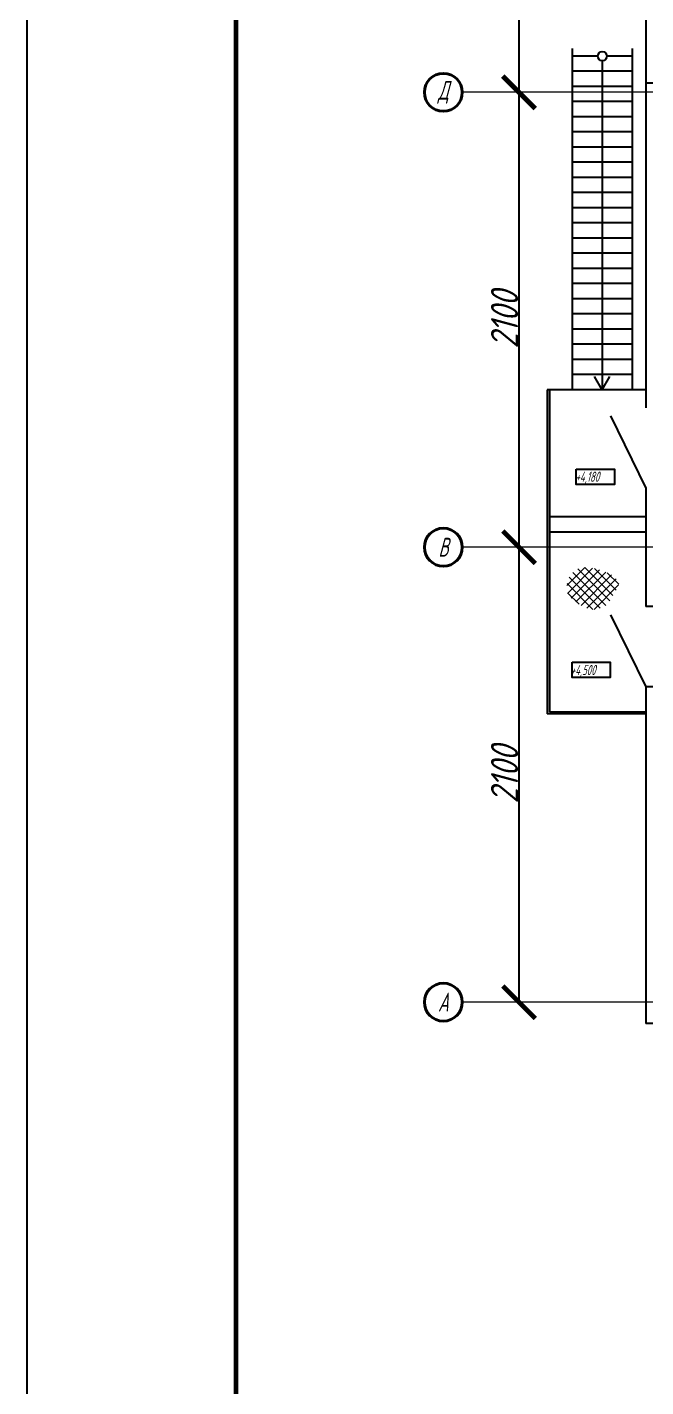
# Model space of a CAD drawing. Header units: millimetres. Extents: x 5848 to 6265, y 3268 to 3565.
# Drawn here: x 5847.7 to 5904.8, y 3367.5 to 3493 of the extents above; entities that cross this region are included whole.
import ezdxf
from ezdxf.enums import TextEntityAlignment as Align

# ---------------------------------------------------------------- set-up
doc = ezdxf.new("R2010")
doc.units = ezdxf.units.MM
doc.layers.get('Defpoints').update_dxf_attribs({"color": 33})
for name, color, linetype, lineweight in [('1', 4, 'Continuous', 15), ('RAZMER', 5, 'Continuous', 20), ('Строительный', 7, 'Continuous', 25), ('Текст_КИП', 2, 'Continuous', 25)]:
    doc.layers.add(name, color=color, linetype=linetype, lineweight=lineweight)
for name, color, linetype in [('3.8. Вакуум Р', 83, 'Continuous'), ('osnovnoy shtamp', 7, 'Continuous'), ('орудован', 7, 'Continuous'), ('Отметки', 1, 'Continuous')]:
    doc.layers.add(name, color=color, linetype=linetype)
doc.styles.add('simplex', font='simplex.shx', dxfattribs={"width": 0.8, "oblique": 15})
doc.styles.get("Standard").update_dxf_attribs({"font": 'arial.ttf'})
doc.dimstyles.get("Standard").update_dxf_attribs({"dimtxt": 0.18, "dimasz": 0.18, "dimexe": 0.18, "dimexo": 0.0625, "dimgap": 0.09, "dimtad": 0, "dimtih": 1, "dimtoh": 1, "dimdec": 4, "dimzin": 0, "dimdsep": 46, "dimtxsty": 'Standard', "dimcen": 0.09, "dimadec": 0, "dimazin": 0, "dimtfac": 1, "dimtdec": 4, "dimtofl": 0, "dimtmove": 0, "dimatfit": 3, "dimfxl": 0, "dimtolj": 1, "dimtzin": 0, "dimarcsym": 0})

# ---------------------------------------------------------------- blocks, each defined once
blk = doc.blocks.new('_ArchTick')
at = {"color": 0, "linetype": 'ByBlock', "const_width": 0.15}
blk.add_lwpolyline([(-0.5, -0.5), (0.5, 0.5)], dxfattribs=at)
blk = doc.blocks.new('*D149')
at = {"layer": 'Defpoints', "color": 0, "transparency": 16777216}
for p in [(5893.09, 3445), (5893.09, 3445), (5893.09, 3403)]:
    blk.add_point(p, dxfattribs=at)
at = {"layer": 'RAZMER', "color": 0, "lineweight": -2, "transparency": 16777216}
for p, q in [((5893.09, 3403), (5893.09, 3445)), ((5893.16, 3445), (5893.27, 3445)), ((5893.16, 3403), (5893.27, 3403))]:
    blk.add_line(p, q, dxfattribs=at)
at = {"layer": 'RAZMER', "color": 0, "lineweight": -2, "transparency": 16777216, "xscale": 3, "yscale": 3, "zscale": 3}
for p, rotation in [((5893.09, 3445), 90), ((5893.09, 3403), 270)]:
    blk.add_blockref('_ArchTick', p, dxfattribs=dict(at, rotation=rotation))
at = {"layer": 'RAZMER', "color": 0, "transparency": 16777216, "insert": (5891.75, 3424), "char_height": 2.5, "attachment_point": 5, "rotation": 90, "style": 'simplex'}
blk.add_mtext('\\A1;2100', dxfattribs=at)
blk = doc.blocks.new('*D150')
at = {"layer": 'Defpoints', "color": 0, "transparency": 16777216}
for p in [(5893.09, 3487), (5893.09, 3487), (5893.09, 3445)]:
    blk.add_point(p, dxfattribs=at)
at = {"layer": 'RAZMER', "color": 0, "lineweight": -2, "transparency": 16777216}
for p, q in [((5893.09, 3445), (5893.09, 3487)), ((5893.16, 3487), (5893.27, 3487)), ((5893.16, 3445), (5893.27, 3445))]:
    blk.add_line(p, q, dxfattribs=at)
at = {"layer": 'RAZMER', "color": 0, "lineweight": -2, "transparency": 16777216, "xscale": 3, "yscale": 3, "zscale": 3}
for p, rotation in [((5893.09, 3487), 90), ((5893.09, 3445), 270)]:
    blk.add_blockref('_ArchTick', p, dxfattribs=dict(at, rotation=rotation))
at = {"layer": 'RAZMER', "color": 0, "transparency": 16777216, "insert": (5891.75, 3466), "char_height": 2.5, "attachment_point": 5, "rotation": 90, "style": 'simplex'}
blk.add_mtext('\\A1;2100', dxfattribs=at)
blk = doc.blocks.new('*D151')
at = {"layer": 'Defpoints', "color": 0, "transparency": 16777216}
for p in [(5893.09, 3529), (5893.09, 3529), (5893.09, 3487)]:
    blk.add_point(p, dxfattribs=at)
at = {"layer": 'RAZMER', "color": 0, "lineweight": -2, "transparency": 16777216}
for p, q in [((5893.09, 3487), (5893.09, 3529)), ((5893.16, 3529), (5893.27, 3529)), ((5893.16, 3487), (5893.27, 3487))]:
    blk.add_line(p, q, dxfattribs=at)
at = {"layer": 'RAZMER', "color": 0, "lineweight": -2, "transparency": 16777216, "xscale": 3, "yscale": 3, "zscale": 3}
for p, rotation in [((5893.09, 3529), 90), ((5893.09, 3487), 270)]:
    blk.add_blockref('_ArchTick', p, dxfattribs=dict(at, rotation=rotation))
at = {"layer": 'RAZMER', "color": 0, "transparency": 16777216, "insert": (5891.75, 3508), "char_height": 2.5, "attachment_point": 5, "rotation": 90, "style": 'simplex'}
blk.add_mtext('\\A1;2100', dxfattribs=at)
blk = doc.blocks.new('A$C32520DA1')
at = {"layer": 'орудован', "lineweight": -2, "ltscale": 0.3}
h = blk.add_hatch(dxfattribs=at)
h.set_pattern_fill('ANSI37', color=4, scale=0.25, angle=270, style=0)
h.set_pattern_definition([(45, (345.161, -3272.3488), (0.561266, -0.561266), []), (315, (345.161, -3272.3488), (-0.561266, -0.561266), [])])
edge = h.paths.add_edge_path()
edge.add_spline(control_points=[(2.52, -0.8), (2.28, -1.28), (1.72, -2.41), (-0.45, -2.98), (-2.14, -1.94), (-3.79, -0.67), (-3.56, 1.53), (-1.96, 2.98), (0.07, 2.73), (1.77, 2.21), (3.79, 0.92), (2.93, -0.25), (2.52, -0.8)], knot_values=[0, 0, 0, 0, 1.566566, 3.673336, 5.745346, 7.383422, 9.561681, 11.30499, 13.330467, 15.16078, 17.108533, 18.858869, 18.858869, 18.858869, 18.858869], degree=3, periodic=0)

msp = doc.modelspace()

# ---------------------------------------------------------------- linework, layer by layer
at = {"color": 1}
msp.add_line((5847.665, 3267.812), (5847.665, 3564.812), dxfattribs=at)
at = {"lineweight": 60}
msp.add_line((5866.981, 3272.812), (5866.981, 3559.812), dxfattribs=at)
at = {"layer": '3.8. Вакуум Р'}
for points in [[(5898.376, 3452.193), (5901.903, 3452.193), (5901.903, 3450.781), (5898.376, 3450.781)], [(5897.986, 3434.38), (5901.512, 3434.38), (5901.512, 3432.968), (5897.986, 3432.968)]]:
    msp.add_lwpolyline(points, close=True, dxfattribs=at)
at = {"layer": 'osnovnoy shtamp', "color": 3}
for q in [(5900.074, 3460.752), (5901.474, 3460.752)]:
    msp.add_line((5900.774, 3459.539), q, dxfattribs=at)
msp.add_circle((5900.774, 3490.339), 0.42, dxfattribs=at)
at = {"layer": 'RAZMER'}
for p, q in [((5906.059, 3487.002), (5887.845, 3487.002)), ((5906.059, 3445.002), (5887.845, 3445.002)), ((5906.059, 3403.002), (5887.845, 3403.002))]:
    msp.add_line(p, q, dxfattribs=at)
at = {"layer": 'орудован', "color": 4, "lineweight": -2, "ltscale": 0.3}
for p, q in [((5898.009, 3491.039), (5898.009, 3459.539)), ((5903.539, 3491.039), (5903.539, 3459.539)), ((5900.354, 3490.339), (5898.009, 3490.339)), ((5903.539, 3490.339), (5901.194, 3490.339)), ((5903.539, 3488.939), (5898.009, 3488.939)), ((5903.539, 3487.539), (5898.009, 3487.539)), ((5903.539, 3486.139), (5898.009, 3486.139)), ((5903.539, 3484.739), (5898.009, 3484.739)), ((5903.539, 3483.339), (5898.009, 3483.339)), ((5903.539, 3481.939), (5898.009, 3481.939)), ((5903.539, 3480.539), (5898.009, 3480.539)), ((5903.539, 3479.139), (5898.009, 3479.139)), ((5903.539, 3477.739), (5898.009, 3477.739)), ((5903.539, 3476.339), (5898.009, 3476.339)), ((5903.539, 3474.939), (5898.009, 3474.939)), ((5903.539, 3473.539), (5898.009, 3473.539)), ((5903.539, 3472.139), (5898.009, 3472.139)), ((5903.539, 3470.739), (5898.009, 3470.739)), ((5903.539, 3469.339), (5898.009, 3469.339)), ((5903.539, 3467.939), (5898.009, 3467.939)), ((5903.539, 3466.539), (5898.009, 3466.539)), ((5903.539, 3465.139), (5898.009, 3465.139)), ((5903.539, 3463.739), (5898.009, 3463.739)), ((5903.539, 3462.339), (5898.009, 3462.339)), ((5903.539, 3460.939), (5898.009, 3460.939)), ((5904.799, 3459.539), (5895.699, 3459.527)), ((5895.699, 3459.527), (5895.699, 3429.635)), ((5895.909, 3459.539), (5895.909, 3429.804)), ((5904.799, 3447.802), (5895.909, 3447.802)), ((5904.799, 3446.402), (5895.909, 3446.402)), ((5904.799, 3429.635), (5895.699, 3429.635)), ((5895.909, 3429.804), (5904.799, 3429.804))]:
    msp.add_line(p, q, dxfattribs=at)
at = {"layer": 'Отметки', "lineweight": 40}
for centre in [(5886.095, 3487.002), (5886.095, 3445.002), (5886.095, 3403.002)]:
    msp.add_circle(centre, 1.75, dxfattribs=at)
at = {"layer": 'Строительный', "linetype": 'ByBlock'}
for p, q in [((5904.799, 3530.962), (5904.799, 3457.882)), ((5901.523, 3457.12), (5904.799, 3450.462)), ((5904.799, 3450.462), (5904.799, 3439.542)), ((5907.459, 3439.542), (5904.799, 3439.542)), ((5901.523, 3438.767), (5904.799, 3432.109)), ((5904.799, 3432.122), (5904.799, 3401.042)), ((5907.459, 3432.122), (5904.799, 3432.122))]:
    msp.add_line(p, q, dxfattribs=at)
at = {"layer": 'Строительный', "linetype": 'ByBlock', "ltscale": 100}
for p, q in [((5900.774, 3489.919), (5900.774, 3459.539)), ((5904.799, 3487.877), (5908.859, 3487.877)), ((5961.779, 3401.042), (5904.799, 3401.042))]:
    msp.add_line(p, q, dxfattribs=at)

# ---------------------------------------------------------------- block references
at = {"layer": '1', "xscale": 0.7, "yscale": 0.7, "zscale": 0.7}
msp.add_blockref('A$C32520DA1', (5900.012, 3441.161), dxfattribs=at)

# ---------------------------------------------------------------- texts
at = {"layer": 'Текст_КИП', "style": 'simplex', "oblique": 15, "width": 0.6}
for s, p in [('Д', (5886.095, 3487.002)), ('В', (5886.095, 3445.002)), ('А', (5886.095, 3403.002))]:
    msp.add_text(s, height=1.75, dxfattribs=at).set_placement(p, align=Align.MIDDLE)
for s, p in [('+4,180', (5898.299, 3451.036)), ('+4,500', (5897.865, 3433.198))]:
    msp.add_text(s, height=0.945, dxfattribs=at).set_placement(p)

# ---------------------------------------------------------------- dimensions: what is measured, and where the dimension line sits
at = {"layer": 'RAZMER'}
for base, p1, p2, picture, middle in [((5893.095, 3529.002), (5893.095, 3487.002), (5893.095, 3529.002), '*D151', (5891.755, 3508.002)), ((5893.095, 3487.002), (5893.095, 3445.002), (5893.095, 3487.002), '*D150', (5891.755, 3466.002)), ((5893.095, 3445.002), (5893.095, 3403.002), (5893.095, 3445.002), '*D149', (5891.755, 3424.002))]:
    dim = msp.add_linear_dim(base=base, p1=p1, p2=p2, angle=90, dimstyle='Standard', override={"dimtxt": 2.5, "dimasz": 3, "dimtad": 1, "dimtih": 0, "dimdec": 0, "dimlfac": 50, "dimtxsty": 'simplex', "dimblk1": 'ArchTick', "dimblk2": 'ArchTick', "dimsah": 1}, dxfattribs=at)
    dim.commit()
    dim.dimension.update_dxf_attribs({"geometry": picture, "text_midpoint": middle})

doc.saveas('drawing.dxf')
